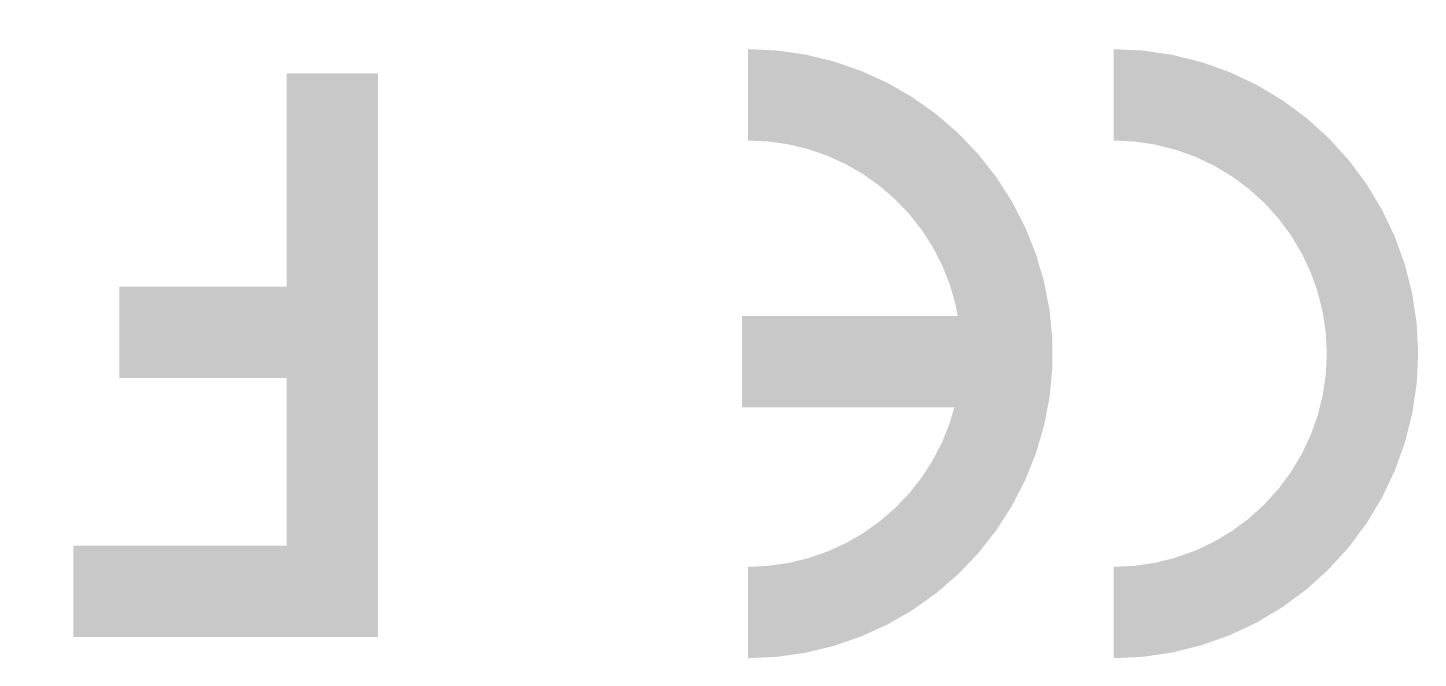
# Model space of a CAD drawing. Header units: millimetres. Extents: x -63 to 68, y -58 to 57.
# Drawn here: x -6.66 to 4.94, y 15.45 to 20.71 of the extents above; entities that cross this region are included whole.
import ezdxf

# ---------------------------------------------------------------- set-up
doc = ezdxf.new("R2010")
doc.units = ezdxf.units.MM
doc.layers.add('PG_SILKSCREEN_TOP', color=2, linetype='Continuous', lineweight=18)

msp = doc.modelspace()

# ---------------------------------------------------------------- linework, layer by layer
at = {"layer": 'PG_SILKSCREEN_TOP'}
for points in [[(-4.118, 20.33, 0.762, 0.762, 0), (-4.118, 16.012, 0.762, 0.762, 0), (-6.277, 16.012, 0.762, 0.762, 0)], [(-0.651, 15.834, 0.762, 0.762, 1), (-0.651, 20.152, 0.762, 0.762, 0)], [(2.397, 15.834, 0.762, 0.762, 1), (2.397, 20.152, 0.762, 0.762, 0)], [(-4.118, 18.171, 0.762, 0.762, 0), (-5.896, 18.171, 0.762, 0.762, 0)], [(1.457, 17.927, 0.762, 0.762, 0), (-0.702, 17.927, 0.762, 0.762, 0)]]:
    msp.add_lwpolyline(points, format="xyseb", dxfattribs=at)

doc.saveas('drawing.dxf')
